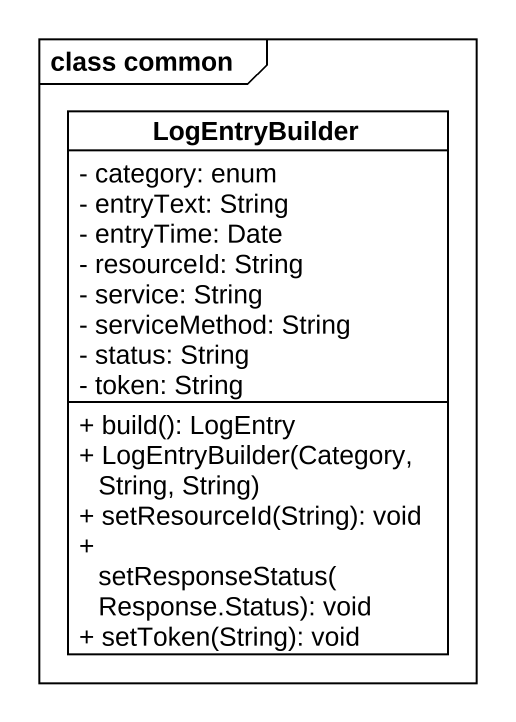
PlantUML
@startuml
mainframe class common
hide circle
hide empty members
skinparam classAttributeIconSize 0
class LogEntryBuilder {
  - category: enum
  - entryText: String
  - entryTime: Date
  - resourceId: String
  - service: String
  - serviceMethod: String
  - status: String
  - token: String
  + build(): LogEntry
  + LogEntryBuilder(Category, String, String)
  + setResourceId(String): void
  + setResponseStatus(Response.Status): void
  + setToken(String): void
}
@enduml
